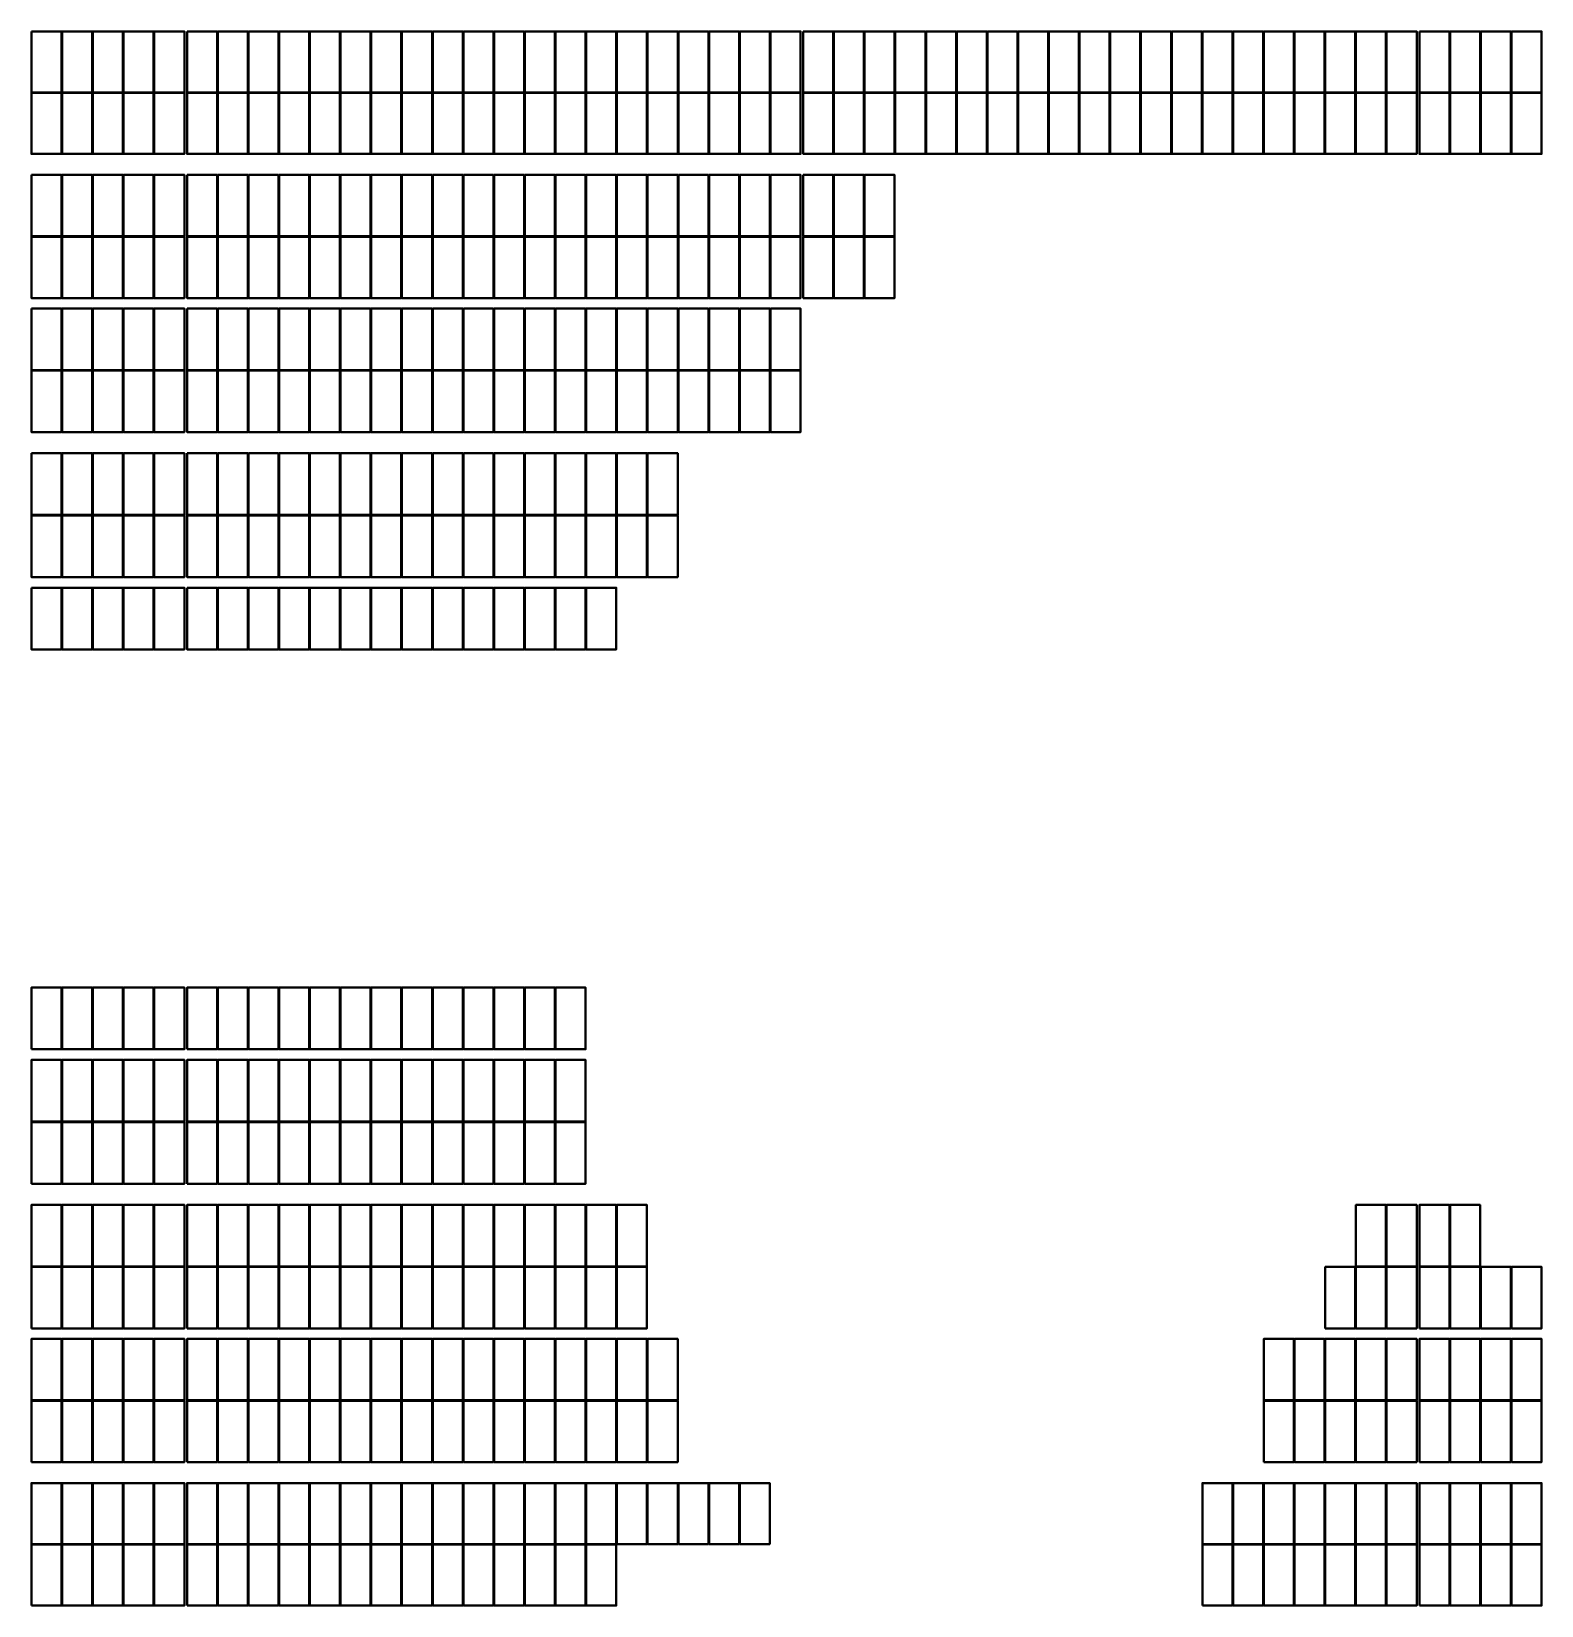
# Model space of a CAD drawing. Header units: millimetres. Extents: x 905 to 454098, y 508 to 244600.
# Drawn here: x 340367 to 397358, y 161121 to 220523 of the extents above; entities that cross this region are included whole.
import ezdxf

# ---------------------------------------------------------------- set-up
doc = ezdxf.new("R2010")
doc.units = ezdxf.units.MM
doc.layers.add('SOL-PV MODULES', color=5, linetype='Continuous', lineweight=40)

msp = doc.modelspace()

# ---------------------------------------------------------------- linework, layer by layer
at = {"layer": 'SOL-PV MODULES', "color": 5}
for points in [[(340367, 220523), (340367, 218224), (341501, 218224), (341501, 220523)], [(341526, 220523), (341526, 218224), (342660, 218224), (342660, 220523)], [(342685, 220523), (342685, 218224), (343819, 218224), (343819, 220523)], [(343844, 220523), (343844, 218224), (344978, 218224), (344978, 220523)], [(345003, 220523), (345003, 218224), (346137, 218224), (346137, 220523)], [(346237, 220523), (346237, 218224), (347371, 218224), (347371, 220523)], [(347396, 220523), (347396, 218224), (348530, 218224), (348530, 220523)], [(348555, 220523), (348555, 218224), (349689, 218224), (349689, 220523)], [(349714, 220523), (349714, 218224), (350848, 218224), (350848, 220523)], [(350873, 220523), (350873, 218224), (352007, 218224), (352007, 220523)], [(352032, 220523), (352032, 218224), (353166, 218224), (353166, 220523)], [(353191, 220523), (353191, 218224), (354325, 218224), (354325, 220523)], [(354350, 220523), (354350, 218224), (355484, 218224), (355484, 220523)], [(355509, 220523), (355509, 218224), (356643, 218224), (356643, 220523)], [(356668, 220523), (356668, 218224), (357802, 218224), (357802, 220523)], [(357827, 220523), (357827, 218224), (358961, 218224), (358961, 220523)], [(358986, 220523), (358986, 218224), (360120, 218224), (360120, 220523)], [(360145, 220523), (360145, 218224), (361279, 218224), (361279, 220523)], [(361304, 220523), (361304, 218224), (362438, 218224), (362438, 220523)], [(362463, 220523), (362463, 218224), (363597, 218224), (363597, 220523)], [(363622, 220523), (363622, 218224), (364756, 218224), (364756, 220523)], [(364781, 220523), (364781, 218224), (365915, 218224), (365915, 220523)], [(365940, 220523), (365940, 218224), (367074, 218224), (367074, 220523)], [(367099, 220523), (367099, 218224), (368233, 218224), (368233, 220523)], [(368258, 220523), (368258, 218224), (369392, 218224), (369392, 220523)], [(369492, 220523), (369492, 218224), (370626, 218224), (370626, 220523)], [(370651, 220523), (370651, 218224), (371785, 218224), (371785, 220523)], [(371810, 220523), (371810, 218224), (372944, 218224), (372944, 220523)], [(372969, 220523), (372969, 218224), (374103, 218224), (374103, 220523)], [(374128, 220523), (374128, 218224), (375262, 218224), (375262, 220523)], [(375287, 220523), (375287, 218224), (376421, 218224), (376421, 220523)], [(376446, 220523), (376446, 218224), (377580, 218224), (377580, 220523)], [(377605, 220523), (377605, 218224), (378739, 218224), (378739, 220523)], [(378764, 220523), (378764, 218224), (379898, 218224), (379898, 220523)], [(379923, 220523), (379923, 218224), (381057, 218224), (381057, 220523)], [(381082, 220523), (381082, 218224), (382216, 218224), (382216, 220523)], [(382241, 220523), (382241, 218224), (383375, 218224), (383375, 220523)], [(383400, 220523), (383400, 218224), (384534, 218224), (384534, 220523)], [(384559, 220523), (384559, 218224), (385693, 218224), (385693, 220523)], [(385718, 220523), (385718, 218224), (386852, 218224), (386852, 220523)], [(386877, 220523), (386877, 218224), (388011, 218224), (388011, 220523)], [(388036, 220523), (388036, 218224), (389170, 218224), (389170, 220523)], [(389195, 220523), (389195, 218224), (390329, 218224), (390329, 220523)], [(390354, 220523), (390354, 218224), (391488, 218224), (391488, 220523)], [(391513, 220523), (391513, 218224), (392647, 218224), (392647, 220523)], [(392747, 220523), (392747, 218224), (393881, 218224), (393881, 220523)], [(393906, 220523), (393906, 218224), (395040, 218224), (395040, 220523)], [(395065, 220523), (395065, 218224), (396199, 218224), (396199, 220523)], [(396224, 220523), (396224, 218224), (397358, 218224), (397358, 220523)], [(340367, 218204), (340367, 215900), (341501, 215900), (341501, 218204)], [(341526, 218204), (341526, 215900), (342660, 215900), (342660, 218204)], [(342685, 218204), (342685, 215900), (343819, 215900), (343819, 218204)], [(343844, 218204), (343844, 215900), (344978, 215900), (344978, 218204)], [(345003, 218204), (345003, 215900), (346137, 215900), (346137, 218204)], [(346237, 218204), (346237, 215900), (347371, 215900), (347371, 218204)], [(347396, 218204), (347396, 215900), (348530, 215900), (348530, 218204)], [(348555, 218204), (348555, 215900), (349689, 215900), (349689, 218204)], [(349714, 218204), (349714, 215900), (350848, 215900), (350848, 218204)], [(350873, 218204), (350873, 215900), (352007, 215900), (352007, 218204)], [(352032, 218204), (352032, 215900), (353166, 215900), (353166, 218204)], [(353191, 218204), (353191, 215900), (354325, 215900), (354325, 218204)], [(354350, 218204), (354350, 215900), (355484, 215900), (355484, 218204)], [(355509, 218204), (355509, 215900), (356643, 215900), (356643, 218204)], [(356668, 218204), (356668, 215900), (357802, 215900), (357802, 218204)], [(357827, 218204), (357827, 215900), (358961, 215900), (358961, 218204)], [(358986, 218204), (358986, 215900), (360120, 215900), (360120, 218204)], [(360145, 218204), (360145, 215900), (361279, 215900), (361279, 218204)], [(361304, 218204), (361304, 215900), (362438, 215900), (362438, 218204)], [(362463, 218204), (362463, 215900), (363597, 215900), (363597, 218204)], [(363622, 218204), (363622, 215900), (364756, 215900), (364756, 218204)], [(364781, 218204), (364781, 215900), (365915, 215900), (365915, 218204)], [(365940, 218204), (365940, 215900), (367074, 215900), (367074, 218204)], [(367099, 218204), (367099, 215900), (368233, 215900), (368233, 218204)], [(368258, 218204), (368258, 215900), (369392, 215900), (369392, 218204)], [(369492, 218204), (369492, 215900), (370626, 215900), (370626, 218204)], [(370651, 218204), (370651, 215900), (371785, 215900), (371785, 218204)], [(371810, 218204), (371810, 215900), (372944, 215900), (372944, 218204)], [(372969, 218204), (372969, 215900), (374103, 215900), (374103, 218204)], [(374128, 218204), (374128, 215900), (375262, 215900), (375262, 218204)], [(375287, 218204), (375287, 215900), (376421, 215900), (376421, 218204)], [(376446, 218204), (376446, 215900), (377580, 215900), (377580, 218204)], [(377605, 218204), (377605, 215900), (378739, 215900), (378739, 218204)], [(378764, 218204), (378764, 215900), (379898, 215900), (379898, 218204)], [(379923, 218204), (379923, 215900), (381057, 215900), (381057, 218204)], [(381082, 218204), (381082, 215900), (382216, 215900), (382216, 218204)], [(382241, 218204), (382241, 215900), (383375, 215900), (383375, 218204)], [(383400, 218204), (383400, 215900), (384534, 215900), (384534, 218204)], [(384559, 218204), (384559, 215900), (385693, 215900), (385693, 218204)], [(385718, 218204), (385718, 215900), (386852, 215900), (386852, 218204)], [(386877, 218204), (386877, 215900), (388011, 215900), (388011, 218204)], [(388036, 218204), (388036, 215900), (389170, 215900), (389170, 218204)], [(389195, 218204), (389195, 215900), (390329, 215900), (390329, 218204)], [(390354, 218204), (390354, 215900), (391488, 215900), (391488, 218204)], [(391513, 218204), (391513, 215900), (392647, 215900), (392647, 218204)], [(392747, 218204), (392747, 215900), (393881, 215900), (393881, 218204)], [(393906, 218204), (393906, 215900), (395040, 215900), (395040, 218204)], [(395065, 218204), (395065, 215900), (396199, 215900), (396199, 218204)], [(396224, 218204), (396224, 215900), (397358, 215900), (397358, 218204)], [(340367, 215109), (340367, 212798), (341501, 212798), (341501, 215109)], [(341526, 215109), (341526, 212798), (342660, 212798), (342660, 215109)], [(342685, 215109), (342685, 212798), (343819, 212798), (343819, 215109)], [(343844, 215109), (343844, 212798), (344978, 212798), (344978, 215109)], [(345003, 215109), (345003, 212798), (346137, 212798), (346137, 215109)], [(346237, 215109), (346237, 212798), (347371, 212798), (347371, 215109)], [(347396, 215109), (347396, 212798), (348530, 212798), (348530, 215109)], [(348555, 215109), (348555, 212798), (349689, 212798), (349689, 215109)], [(349714, 215109), (349714, 212798), (350848, 212798), (350848, 215109)], [(350873, 215109), (350873, 212798), (352007, 212798), (352007, 215109)], [(352032, 215109), (352032, 212798), (353166, 212798), (353166, 215109)], [(353191, 215109), (353191, 212798), (354325, 212798), (354325, 215109)], [(354350, 215109), (354350, 212798), (355484, 212798), (355484, 215109)], [(355509, 215109), (355509, 212798), (356643, 212798), (356643, 215109)], [(356668, 215109), (356668, 212798), (357802, 212798), (357802, 215109)], [(357827, 215109), (357827, 212798), (358961, 212798), (358961, 215109)], [(358986, 215109), (358986, 212798), (360120, 212798), (360120, 215109)], [(360145, 215109), (360145, 212798), (361279, 212798), (361279, 215109)], [(361304, 215109), (361304, 212798), (362438, 212798), (362438, 215109)], [(362463, 215109), (362463, 212798), (363597, 212798), (363597, 215109)], [(363622, 215109), (363622, 212798), (364756, 212798), (364756, 215109)], [(364781, 215109), (364781, 212798), (365915, 212798), (365915, 215109)], [(365940, 215109), (365940, 212798), (367074, 212798), (367074, 215109)], [(367099, 215109), (367099, 212798), (368233, 212798), (368233, 215109)], [(368258, 215109), (368258, 212798), (369392, 212798), (369392, 215109)], [(369492, 215109), (369492, 212798), (370626, 212798), (370626, 215109)], [(370651, 215109), (370651, 212798), (371785, 212798), (371785, 215109)], [(371810, 215109), (371810, 212798), (372944, 212798), (372944, 215109)], [(340367, 212778), (340367, 210463), (341501, 210463), (341501, 212778)], [(341526, 212778), (341526, 210463), (342660, 210463), (342660, 212778)], [(342685, 212778), (342685, 210463), (343819, 210463), (343819, 212778)], [(343844, 212778), (343844, 210463), (344978, 210463), (344978, 212778)], [(345003, 212778), (345003, 210463), (346137, 210463), (346137, 212778)], [(346237, 212778), (346237, 210463), (347371, 210463), (347371, 212778)], [(347396, 212778), (347396, 210463), (348530, 210463), (348530, 212778)], [(348555, 212778), (348555, 210463), (349689, 210463), (349689, 212778)], [(349714, 212778), (349714, 210463), (350848, 210463), (350848, 212778)], [(350873, 212778), (350873, 210463), (352007, 210463), (352007, 212778)], [(352032, 212778), (352032, 210463), (353166, 210463), (353166, 212778)], [(353191, 212778), (353191, 210463), (354325, 210463), (354325, 212778)], [(354350, 212778), (354350, 210463), (355484, 210463), (355484, 212778)], [(355509, 212778), (355509, 210463), (356643, 210463), (356643, 212778)], [(356668, 212778), (356668, 210463), (357802, 210463), (357802, 212778)], [(357827, 212778), (357827, 210463), (358961, 210463), (358961, 212778)], [(358986, 212778), (358986, 210463), (360120, 210463), (360120, 212778)], [(360145, 212778), (360145, 210463), (361279, 210463), (361279, 212778)], [(361304, 212778), (361304, 210463), (362438, 210463), (362438, 212778)], [(362463, 212778), (362463, 210463), (363597, 210463), (363597, 212778)], [(363622, 212778), (363622, 210463), (364756, 210463), (364756, 212778)], [(364781, 212778), (364781, 210463), (365915, 210463), (365915, 212778)], [(365940, 212778), (365940, 210463), (367074, 210463), (367074, 212778)], [(367099, 212778), (367099, 210463), (368233, 210463), (368233, 212778)], [(368258, 212778), (368258, 210463), (369392, 210463), (369392, 212778)], [(369492, 212778), (369492, 210463), (370626, 210463), (370626, 212778)], [(370651, 212778), (370651, 210463), (371785, 210463), (371785, 212778)], [(371810, 212778), (371810, 210463), (372944, 210463), (372944, 212778)], [(340367, 210066), (340367, 207746), (341501, 207746), (341501, 210066)], [(341526, 210066), (341526, 207746), (342660, 207746), (342660, 210066)], [(342685, 210066), (342685, 207746), (343819, 207746), (343819, 210066)], [(343844, 210066), (343844, 207746), (344978, 207746), (344978, 210066)], [(345003, 210066), (345003, 207746), (346137, 207746), (346137, 210066)], [(346237, 210066), (346237, 207746), (347371, 207746), (347371, 210066)], [(347396, 210066), (347396, 207746), (348530, 207746), (348530, 210066)], [(348555, 210066), (348555, 207746), (349689, 207746), (349689, 210066)], [(349714, 210066), (349714, 207746), (350848, 207746), (350848, 210066)], [(350873, 210066), (350873, 207746), (352007, 207746), (352007, 210066)], [(352032, 210066), (352032, 207746), (353166, 207746), (353166, 210066)], [(353191, 210066), (353191, 207746), (354325, 207746), (354325, 210066)], [(354350, 210066), (354350, 207746), (355484, 207746), (355484, 210066)], [(355509, 210066), (355509, 207746), (356643, 207746), (356643, 210066)], [(356668, 210066), (356668, 207746), (357802, 207746), (357802, 210066)], [(357827, 210066), (357827, 207746), (358961, 207746), (358961, 210066)], [(358986, 210066), (358986, 207746), (360120, 207746), (360120, 210066)], [(360145, 210066), (360145, 207746), (361279, 207746), (361279, 210066)], [(361304, 210066), (361304, 207746), (362438, 207746), (362438, 210066)], [(362463, 210066), (362463, 207746), (363597, 207746), (363597, 210066)], [(363622, 210066), (363622, 207746), (364756, 207746), (364756, 210066)], [(364781, 210066), (364781, 207746), (365915, 207746), (365915, 210066)], [(365940, 210066), (365940, 207746), (367074, 207746), (367074, 210066)], [(367099, 210066), (367099, 207746), (368233, 207746), (368233, 210066)], [(368258, 210066), (368258, 207746), (369392, 207746), (369392, 210066)], [(340367, 207726), (340367, 205403), (341501, 205403), (341501, 207726)], [(341526, 207726), (341526, 205403), (342660, 205403), (342660, 207726)], [(342685, 207726), (342685, 205403), (343819, 205403), (343819, 207726)], [(343844, 207726), (343844, 205403), (344978, 205403), (344978, 207726)], [(345003, 207726), (345003, 205403), (346137, 205403), (346137, 207726)], [(346237, 207726), (346237, 205403), (347371, 205403), (347371, 207726)], [(347396, 207726), (347396, 205403), (348530, 205403), (348530, 207726)], [(348555, 207726), (348555, 205403), (349689, 205403), (349689, 207726)], [(349714, 207726), (349714, 205403), (350848, 205403), (350848, 207726)], [(350873, 207726), (350873, 205403), (352007, 205403), (352007, 207726)], [(352032, 207726), (352032, 205403), (353166, 205403), (353166, 207726)], [(353191, 207726), (353191, 205403), (354325, 205403), (354325, 207726)], [(354350, 207726), (354350, 205403), (355484, 205403), (355484, 207726)], [(355509, 207726), (355509, 205403), (356643, 205403), (356643, 207726)], [(356668, 207726), (356668, 205403), (357802, 205403), (357802, 207726)], [(357827, 207726), (357827, 205403), (358961, 205403), (358961, 207726)], [(358986, 207726), (358986, 205403), (360120, 205403), (360120, 207726)], [(360145, 207726), (360145, 205403), (361279, 205403), (361279, 207726)], [(361304, 207726), (361304, 205403), (362438, 205403), (362438, 207726)], [(362463, 207726), (362463, 205403), (363597, 205403), (363597, 207726)], [(363622, 207726), (363622, 205403), (364756, 205403), (364756, 207726)], [(364781, 207726), (364781, 205403), (365915, 205403), (365915, 207726)], [(365940, 207726), (365940, 205403), (367074, 205403), (367074, 207726)], [(367099, 207726), (367099, 205403), (368233, 205403), (368233, 207726)], [(368258, 207726), (368258, 205403), (369392, 205403), (369392, 207726)], [(340367, 204606), (340367, 202280), (341501, 202280), (341501, 204606)], [(341526, 204606), (341526, 202280), (342660, 202280), (342660, 204606)], [(342685, 204606), (342685, 202280), (343819, 202280), (343819, 204606)], [(343844, 204606), (343844, 202280), (344978, 202280), (344978, 204606)], [(345003, 204606), (345003, 202280), (346137, 202280), (346137, 204606)], [(346237, 204606), (346237, 202280), (347371, 202280), (347371, 204606)], [(347396, 204606), (347396, 202280), (348530, 202280), (348530, 204606)], [(348555, 204606), (348555, 202280), (349689, 202280), (349689, 204606)], [(349714, 204606), (349714, 202280), (350848, 202280), (350848, 204606)], [(350873, 204606), (350873, 202280), (352007, 202280), (352007, 204606)], [(352032, 204606), (352032, 202280), (353166, 202280), (353166, 204606)], [(353191, 204606), (353191, 202280), (354325, 202280), (354325, 204606)], [(354350, 204606), (354350, 202280), (355484, 202280), (355484, 204606)], [(355509, 204606), (355509, 202280), (356643, 202280), (356643, 204606)], [(356668, 204606), (356668, 202280), (357802, 202280), (357802, 204606)], [(357827, 204606), (357827, 202280), (358961, 202280), (358961, 204606)], [(358986, 204606), (358986, 202280), (360120, 202280), (360120, 204606)], [(360145, 204606), (360145, 202280), (361279, 202280), (361279, 204606)], [(361304, 204606), (361304, 202280), (362438, 202280), (362438, 204606)], [(362463, 204606), (362463, 202280), (363597, 202280), (363597, 204606)], [(363622, 204606), (363622, 202280), (364756, 202280), (364756, 204606)], [(340367, 202260), (340367, 199931), (341501, 199931), (341501, 202260)], [(341526, 202260), (341526, 199931), (342660, 199931), (342660, 202260)], [(342685, 202260), (342685, 199931), (343819, 199931), (343819, 202260)], [(343844, 202260), (343844, 199931), (344978, 199931), (344978, 202260)], [(345003, 202260), (345003, 199931), (346137, 199931), (346137, 202260)], [(346237, 202260), (346237, 199931), (347371, 199931), (347371, 202260)], [(347396, 202260), (347396, 199931), (348530, 199931), (348530, 202260)], [(348555, 202260), (348555, 199931), (349689, 199931), (349689, 202260)], [(349714, 202260), (349714, 199931), (350848, 199931), (350848, 202260)], [(350873, 202260), (350873, 199931), (352007, 199931), (352007, 202260)], [(352032, 202260), (352032, 199931), (353166, 199931), (353166, 202260)], [(353191, 202260), (353191, 199931), (354325, 199931), (354325, 202260)], [(354350, 202260), (354350, 199931), (355484, 199931), (355484, 202260)], [(355509, 202260), (355509, 199931), (356643, 199931), (356643, 202260)], [(356668, 202260), (356668, 199931), (357802, 199931), (357802, 202260)], [(357827, 202260), (357827, 199931), (358961, 199931), (358961, 202260)], [(358986, 202260), (358986, 199931), (360120, 199931), (360120, 202260)], [(360145, 202260), (360145, 199931), (361279, 199931), (361279, 202260)], [(361304, 202260), (361304, 199931), (362438, 199931), (362438, 202260)], [(362463, 202260), (362463, 199931), (363597, 199931), (363597, 202260)], [(363622, 202260), (363622, 199931), (364756, 199931), (364756, 202260)], [(340367, 199532), (340367, 197201), (341501, 197201), (341501, 199532)], [(341526, 199532), (341526, 197201), (342660, 197201), (342660, 199532)], [(342685, 199532), (342685, 197201), (343819, 197201), (343819, 199532)], [(343844, 199532), (343844, 197201), (344978, 197201), (344978, 199532)], [(345003, 199532), (345003, 197201), (346137, 197201), (346137, 199532)], [(346237, 199532), (346237, 197201), (347371, 197201), (347371, 199532)], [(347396, 199532), (347396, 197201), (348530, 197201), (348530, 199532)], [(348555, 199532), (348555, 197201), (349689, 197201), (349689, 199532)], [(349714, 199532), (349714, 197201), (350848, 197201), (350848, 199532)], [(350873, 199532), (350873, 197201), (352007, 197201), (352007, 199532)], [(352032, 199532), (352032, 197201), (353166, 197201), (353166, 199532)], [(353191, 199532), (353191, 197201), (354325, 197201), (354325, 199532)], [(354350, 199532), (354350, 197201), (355484, 197201), (355484, 199532)], [(355509, 199532), (355509, 197201), (356643, 197201), (356643, 199532)], [(356668, 199532), (356668, 197201), (357802, 197201), (357802, 199532)], [(357827, 199532), (357827, 197201), (358961, 197201), (358961, 199532)], [(358986, 199532), (358986, 197201), (360120, 197201), (360120, 199532)], [(360145, 199532), (360145, 197201), (361279, 197201), (361279, 199532)], [(361304, 199532), (361304, 197201), (362438, 197201), (362438, 199532)], [(340367, 182112), (340367, 184443), (341501, 184443), (341501, 182112)], [(341526, 182112), (341526, 184443), (342660, 184443), (342660, 182112)], [(342685, 182112), (342685, 184443), (343819, 184443), (343819, 182112)], [(343844, 182112), (343844, 184443), (344978, 184443), (344978, 182112)], [(345003, 182112), (345003, 184443), (346137, 184443), (346137, 182112)], [(346237, 182112), (346237, 184443), (347371, 184443), (347371, 182112)], [(347396, 182112), (347396, 184443), (348530, 184443), (348530, 182112)], [(348555, 182112), (348555, 184443), (349689, 184443), (349689, 182112)], [(349714, 182112), (349714, 184443), (350848, 184443), (350848, 182112)], [(350873, 182112), (350873, 184443), (352007, 184443), (352007, 182112)], [(352032, 182112), (352032, 184443), (353166, 184443), (353166, 182112)], [(353191, 182112), (353191, 184443), (354325, 184443), (354325, 182112)], [(354350, 182112), (354350, 184443), (355484, 184443), (355484, 182112)], [(355509, 182112), (355509, 184443), (356643, 184443), (356643, 182112)], [(356668, 182112), (356668, 184443), (357802, 184443), (357802, 182112)], [(357827, 182112), (357827, 184443), (358961, 184443), (358961, 182112)], [(358986, 182112), (358986, 184443), (360120, 184443), (360120, 182112)], [(360145, 182112), (360145, 184443), (361279, 184443), (361279, 182112)], [(340367, 179384), (340367, 181713), (341501, 181713), (341501, 179384)], [(341526, 179384), (341526, 181713), (342660, 181713), (342660, 179384)], [(342685, 179384), (342685, 181713), (343819, 181713), (343819, 179384)], [(343844, 179384), (343844, 181713), (344978, 181713), (344978, 179384)], [(345003, 179384), (345003, 181713), (346137, 181713), (346137, 179384)], [(346237, 179384), (346237, 181713), (347371, 181713), (347371, 179384)], [(347396, 179384), (347396, 181713), (348530, 181713), (348530, 179384)], [(348555, 179384), (348555, 181713), (349689, 181713), (349689, 179384)], [(349714, 179384), (349714, 181713), (350848, 181713), (350848, 179384)], [(350873, 179384), (350873, 181713), (352007, 181713), (352007, 179384)], [(352032, 179384), (352032, 181713), (353166, 181713), (353166, 179384)], [(353191, 179384), (353191, 181713), (354325, 181713), (354325, 179384)], [(354350, 179384), (354350, 181713), (355484, 181713), (355484, 179384)], [(355509, 179384), (355509, 181713), (356643, 181713), (356643, 179384)], [(356668, 179384), (356668, 181713), (357802, 181713), (357802, 179384)], [(357827, 179384), (357827, 181713), (358961, 181713), (358961, 179384)], [(358986, 179384), (358986, 181713), (360120, 181713), (360120, 179384)], [(360145, 179384), (360145, 181713), (361279, 181713), (361279, 179384)], [(340367, 177038), (340367, 179364), (341501, 179364), (341501, 177038)], [(341526, 177038), (341526, 179364), (342660, 179364), (342660, 177038)], [(342685, 177038), (342685, 179364), (343819, 179364), (343819, 177038)], [(343844, 177038), (343844, 179364), (344978, 179364), (344978, 177038)], [(345003, 177038), (345003, 179364), (346137, 179364), (346137, 177038)], [(346237, 177038), (346237, 179364), (347371, 179364), (347371, 177038)], [(347396, 177038), (347396, 179364), (348530, 179364), (348530, 177038)], [(348555, 177038), (348555, 179364), (349689, 179364), (349689, 177038)], [(349714, 177038), (349714, 179364), (350848, 179364), (350848, 177038)], [(350873, 177038), (350873, 179364), (352007, 179364), (352007, 177038)], [(352032, 177038), (352032, 179364), (353166, 179364), (353166, 177038)], [(353191, 177038), (353191, 179364), (354325, 179364), (354325, 177038)], [(354350, 177038), (354350, 179364), (355484, 179364), (355484, 177038)], [(355509, 177038), (355509, 179364), (356643, 179364), (356643, 177038)], [(356668, 177038), (356668, 179364), (357802, 179364), (357802, 177038)], [(357827, 177038), (357827, 179364), (358961, 179364), (358961, 177038)], [(358986, 177038), (358986, 179364), (360120, 179364), (360120, 177038)], [(360145, 177038), (360145, 179364), (361279, 179364), (361279, 177038)], [(340367, 173918), (340367, 176240), (341501, 176240), (341501, 173918)], [(341526, 173918), (341526, 176240), (342660, 176240), (342660, 173918)], [(342685, 173918), (342685, 176240), (343819, 176240), (343819, 173918)], [(343844, 173918), (343844, 176240), (344978, 176240), (344978, 173918)], [(345003, 173918), (345003, 176240), (346137, 176240), (346137, 173918)], [(346237, 173918), (346237, 176240), (347371, 176240), (347371, 173918)], [(347396, 173918), (347396, 176240), (348530, 176240), (348530, 173918)], [(348555, 173918), (348555, 176240), (349689, 176240), (349689, 173918)], [(349714, 173918), (349714, 176240), (350848, 176240), (350848, 173918)], [(350873, 173918), (350873, 176240), (352007, 176240), (352007, 173918)], [(352032, 173918), (352032, 176240), (353166, 176240), (353166, 173918)], [(353191, 173918), (353191, 176240), (354325, 176240), (354325, 173918)], [(354350, 173918), (354350, 176240), (355484, 176240), (355484, 173918)], [(355509, 173918), (355509, 176240), (356643, 176240), (356643, 173918)], [(356668, 173918), (356668, 176240), (357802, 176240), (357802, 173918)], [(357827, 173918), (357827, 176240), (358961, 176240), (358961, 173918)], [(358986, 173918), (358986, 176240), (360120, 176240), (360120, 173918)], [(360145, 173918), (360145, 176240), (361279, 176240), (361279, 173918)], [(361304, 173918), (361304, 176240), (362438, 176240), (362438, 173918)], [(362463, 173918), (362463, 176240), (363597, 176240), (363597, 173918)], [(390354, 173918), (390354, 176240), (391488, 176240), (391488, 173918)], [(391513, 173918), (391513, 176240), (392647, 176240), (392647, 173918)], [(392747, 173918), (392747, 176240), (393881, 176240), (393881, 173918)], [(393906, 173918), (393906, 176240), (395040, 176240), (395040, 173918)], [(340367, 171578), (340367, 173898), (341501, 173898), (341501, 171578)], [(341526, 171578), (341526, 173898), (342660, 173898), (342660, 171578)], [(342685, 171578), (342685, 173898), (343819, 173898), (343819, 171578)], [(343844, 171578), (343844, 173898), (344978, 173898), (344978, 171578)], [(345003, 171578), (345003, 173898), (346137, 173898), (346137, 171578)], [(346237, 171578), (346237, 173898), (347371, 173898), (347371, 171578)], [(347396, 171578), (347396, 173898), (348530, 173898), (348530, 171578)], [(348555, 171578), (348555, 173898), (349689, 173898), (349689, 171578)], [(349714, 171578), (349714, 173898), (350848, 173898), (350848, 171578)], [(350873, 171578), (350873, 173898), (352007, 173898), (352007, 171578)], [(352032, 171578), (352032, 173898), (353166, 173898), (353166, 171578)], [(353191, 171578), (353191, 173898), (354325, 173898), (354325, 171578)], [(354350, 171578), (354350, 173898), (355484, 173898), (355484, 171578)], [(355509, 171578), (355509, 173898), (356643, 173898), (356643, 171578)], [(356668, 171578), (356668, 173898), (357802, 173898), (357802, 171578)], [(357827, 171578), (357827, 173898), (358961, 173898), (358961, 171578)], [(358986, 171578), (358986, 173898), (360120, 173898), (360120, 171578)], [(360145, 171578), (360145, 173898), (361279, 173898), (361279, 171578)], [(361304, 171578), (361304, 173898), (362438, 173898), (362438, 171578)], [(362463, 171578), (362463, 173898), (363597, 173898), (363597, 171578)], [(389195, 171578), (389195, 173898), (390329, 173898), (390329, 171578)], [(390354, 171578), (390354, 173898), (391488, 173898), (391488, 171578)], [(391513, 171578), (391513, 173898), (392647, 173898), (392647, 171578)], [(392747, 171578), (392747, 173898), (393881, 173898), (393881, 171578)], [(393906, 171578), (393906, 173898), (395040, 173898), (395040, 171578)], [(395065, 171578), (395065, 173898), (396199, 173898), (396199, 171578)], [(396224, 171578), (396224, 173898), (397358, 173898), (397358, 171578)], [(340367, 168866), (340367, 171181), (341501, 171181), (341501, 168866)], [(341526, 168866), (341526, 171181), (342660, 171181), (342660, 168866)], [(342685, 168866), (342685, 171181), (343819, 171181), (343819, 168866)], [(343844, 168866), (343844, 171181), (344978, 171181), (344978, 168866)], [(345003, 168866), (345003, 171181), (346137, 171181), (346137, 168866)], [(346237, 168866), (346237, 171181), (347371, 171181), (347371, 168866)], [(347396, 168866), (347396, 171181), (348530, 171181), (348530, 168866)], [(348555, 168866), (348555, 171181), (349689, 171181), (349689, 168866)], [(349714, 168866), (349714, 171181), (350848, 171181), (350848, 168866)], [(350873, 168866), (350873, 171181), (352007, 171181), (352007, 168866)], [(352032, 168866), (352032, 171181), (353166, 171181), (353166, 168866)], [(353191, 168866), (353191, 171181), (354325, 171181), (354325, 168866)], [(354350, 168866), (354350, 171181), (355484, 171181), (355484, 168866)], [(355509, 168866), (355509, 171181), (356643, 171181), (356643, 168866)], [(356668, 168866), (356668, 171181), (357802, 171181), (357802, 168866)], [(357827, 168866), (357827, 171181), (358961, 171181), (358961, 168866)], [(358986, 168866), (358986, 171181), (360120, 171181), (360120, 168866)], [(360145, 168866), (360145, 171181), (361279, 171181), (361279, 168866)], [(361304, 168866), (361304, 171181), (362438, 171181), (362438, 168866)], [(362463, 168866), (362463, 171181), (363597, 171181), (363597, 168866)], [(386877, 168866), (386877, 171181), (388011, 171181), (388011, 168866)], [(388036, 168866), (388036, 171181), (389170, 171181), (389170, 168866)], [(389195, 168866), (389195, 171181), (390329, 171181), (390329, 168866)], [(390354, 168866), (390354, 171181), (391488, 171181), (391488, 168866)], [(391513, 168866), (391513, 171181), (392647, 171181), (392647, 168866)], [(392747, 168866), (392747, 171181), (393881, 171181), (393881, 168866)], [(393906, 168866), (393906, 171181), (395040, 171181), (395040, 168866)], [(395065, 168866), (395065, 171181), (396199, 171181), (396199, 168866)], [(396224, 168866), (396224, 171181), (397358, 171181), (397358, 168866)], [(340367, 166535), (340367, 168846), (341501, 168846), (341501, 166535)], [(341526, 166535), (341526, 168846), (342660, 168846), (342660, 166535)], [(342685, 166535), (342685, 168846), (343819, 168846), (343819, 166535)], [(343844, 166535), (343844, 168846), (344978, 168846), (344978, 166535)], [(345003, 166535), (345003, 168846), (346137, 168846), (346137, 166535)], [(346237, 166535), (346237, 168846), (347371, 168846), (347371, 166535)], [(347396, 166535), (347396, 168846), (348530, 168846), (348530, 166535)], [(348555, 166535), (348555, 168846), (349689, 168846), (349689, 166535)], [(349714, 166535), (349714, 168846), (350848, 168846), (350848, 166535)], [(350873, 166535), (350873, 168846), (352007, 168846), (352007, 166535)], [(352032, 166535), (352032, 168846), (353166, 168846), (353166, 166535)], [(353191, 166535), (353191, 168846), (354325, 168846), (354325, 166535)], [(354350, 166535), (354350, 168846), (355484, 168846), (355484, 166535)], [(355509, 166535), (355509, 168846), (356643, 168846), (356643, 166535)], [(356668, 166535), (356668, 168846), (357802, 168846), (357802, 166535)], [(357827, 166535), (357827, 168846), (358961, 168846), (358961, 166535)], [(358986, 166535), (358986, 168846), (360120, 168846), (360120, 166535)], [(360145, 166535), (360145, 168846), (361279, 168846), (361279, 166535)], [(361304, 166535), (361304, 168846), (362438, 168846), (362438, 166535)], [(362463, 166535), (362463, 168846), (363597, 168846), (363597, 166535)], [(386877, 166535), (386877, 168846), (388011, 168846), (388011, 166535)], [(388036, 166535), (388036, 168846), (389170, 168846), (389170, 166535)], [(389195, 166535), (389195, 168846), (390329, 168846), (390329, 166535)], [(390354, 166535), (390354, 168846), (391488, 168846), (391488, 166535)], [(391513, 166535), (391513, 168846), (392647, 168846), (392647, 166535)], [(392747, 166535), (392747, 168846), (393881, 168846), (393881, 166535)], [(393906, 166535), (393906, 168846), (395040, 168846), (395040, 166535)], [(395065, 166535), (395065, 168846), (396199, 168846), (396199, 166535)], [(396224, 166535), (396224, 168846), (397358, 168846), (397358, 166535)], [(340367, 163439), (340367, 165744), (341501, 165744), (341501, 163439)], [(341526, 163439), (341526, 165744), (342660, 165744), (342660, 163439)], [(342685, 163439), (342685, 165744), (343819, 165744), (343819, 163439)], [(343844, 163439), (343844, 165744), (344978, 165744), (344978, 163439)], [(345003, 163439), (345003, 165744), (346137, 165744), (346137, 163439)], [(346237, 163439), (346237, 165744), (347371, 165744), (347371, 163439)], [(347396, 163439), (347396, 165744), (348530, 165744), (348530, 163439)], [(348555, 163439), (348555, 165744), (349689, 165744), (349689, 163439)], [(349714, 163439), (349714, 165744), (350848, 165744), (350848, 163439)], [(350873, 163439), (350873, 165744), (352007, 165744), (352007, 163439)], [(352032, 163439), (352032, 165744), (353166, 165744), (353166, 163439)], [(353191, 163439), (353191, 165744), (354325, 165744), (354325, 163439)], [(354350, 163439), (354350, 165744), (355484, 165744), (355484, 163439)], [(355509, 163439), (355509, 165744), (356643, 165744), (356643, 163439)], [(356668, 163439), (356668, 165744), (357802, 165744), (357802, 163439)], [(357827, 163439), (357827, 165744), (358961, 165744), (358961, 163439)], [(358986, 163439), (358986, 165744), (360120, 165744), (360120, 163439)], [(360145, 163439), (360145, 165744), (361279, 165744), (361279, 163439)], [(361304, 163439), (361304, 165744), (362438, 165744), (362438, 163439)], [(362463, 163439), (362463, 165744), (363597, 165744), (363597, 163439)], [(384559, 163439), (384559, 165744), (385693, 165744), (385693, 163439)], [(385718, 163439), (385718, 165744), (386852, 165744), (386852, 163439)], [(386877, 163439), (386877, 165744), (388011, 165744), (388011, 163439)], [(388036, 163439), (388036, 165744), (389170, 165744), (389170, 163439)], [(389195, 163439), (389195, 165744), (390329, 165744), (390329, 163439)], [(390354, 163439), (390354, 165744), (391488, 165744), (391488, 163439)], [(391513, 163439), (391513, 165744), (392647, 165744), (392647, 163439)], [(392747, 163439), (392747, 165744), (393881, 165744), (393881, 163439)], [(393906, 163439), (393906, 165744), (395040, 165744), (395040, 163439)], [(395065, 163439), (395065, 165744), (396199, 165744), (396199, 163439)], [(396224, 163439), (396224, 165744), (397358, 165744), (397358, 163439)], [(340367, 161121), (340367, 163420), (341501, 163420), (341501, 161121)], [(341526, 161121), (341526, 163420), (342660, 163420), (342660, 161121)], [(342685, 161121), (342685, 163420), (343819, 163420), (343819, 161121)], [(343844, 161121), (343844, 163420), (344978, 163420), (344978, 161121)], [(345003, 161121), (345003, 163420), (346137, 163420), (346137, 161121)], [(346237, 161121), (346237, 163420), (347371, 163420), (347371, 161121)], [(347396, 161121), (347396, 163420), (348530, 163420), (348530, 161121)], [(348555, 161121), (348555, 163420), (349689, 163420), (349689, 161121)], [(349714, 161121), (349714, 163420), (350848, 163420), (350848, 161121)], [(350873, 161121), (350873, 163420), (352007, 163420), (352007, 161121)], [(352032, 161121), (352032, 163420), (353166, 163420), (353166, 161121)], [(353191, 161121), (353191, 163420), (354325, 163420), (354325, 161121)], [(354350, 161121), (354350, 163420), (355484, 163420), (355484, 161121)], [(355509, 161121), (355509, 163420), (356643, 163420), (356643, 161121)], [(356668, 161121), (356668, 163420), (357802, 163420), (357802, 161121)], [(357827, 161121), (357827, 163420), (358961, 163420), (358961, 161121)], [(358986, 161121), (358986, 163420), (360120, 163420), (360120, 161121)], [(360145, 161121), (360145, 163420), (361279, 163420), (361279, 161121)], [(361304, 161121), (361304, 163420), (362438, 163420), (362438, 161121)], [(384559, 161121), (384559, 163420), (385693, 163420), (385693, 161121)], [(385718, 161121), (385718, 163420), (386852, 163420), (386852, 161121)], [(386877, 161121), (386877, 163420), (388011, 163420), (388011, 161121)], [(388036, 161121), (388036, 163420), (389170, 163420), (389170, 161121)], [(389195, 161121), (389195, 163420), (390329, 163420), (390329, 161121)], [(390354, 161121), (390354, 163420), (391488, 163420), (391488, 161121)], [(391513, 161121), (391513, 163420), (392647, 163420), (392647, 161121)], [(392747, 161121), (392747, 163420), (393881, 163420), (393881, 161121)], [(393906, 161121), (393906, 163420), (395040, 163420), (395040, 161121)], [(395065, 161121), (395065, 163420), (396199, 163420), (396199, 161121)], [(396224, 161121), (396224, 163420), (397358, 163420), (397358, 161121)]]:
    msp.add_lwpolyline(points, close=True, dxfattribs=at)
at = {"layer": 'SOL-PV MODULES'}
for points in [[(363622, 168866), (363622, 171181), (364756, 171181), (364756, 168866)], [(363622, 166535), (363622, 168846), (364756, 168846), (364756, 166535)], [(363622, 163439), (363622, 165744), (364756, 165744), (364756, 163439)], [(364781, 163439), (364781, 165744), (365915, 165744), (365915, 163439)], [(365940, 163439), (365940, 165744), (367074, 165744), (367074, 163439)], [(367099, 163439), (367099, 165744), (368233, 165744), (368233, 163439)]]:
    msp.add_lwpolyline(points, close=True, dxfattribs=at)

doc.saveas('drawing.dxf')
